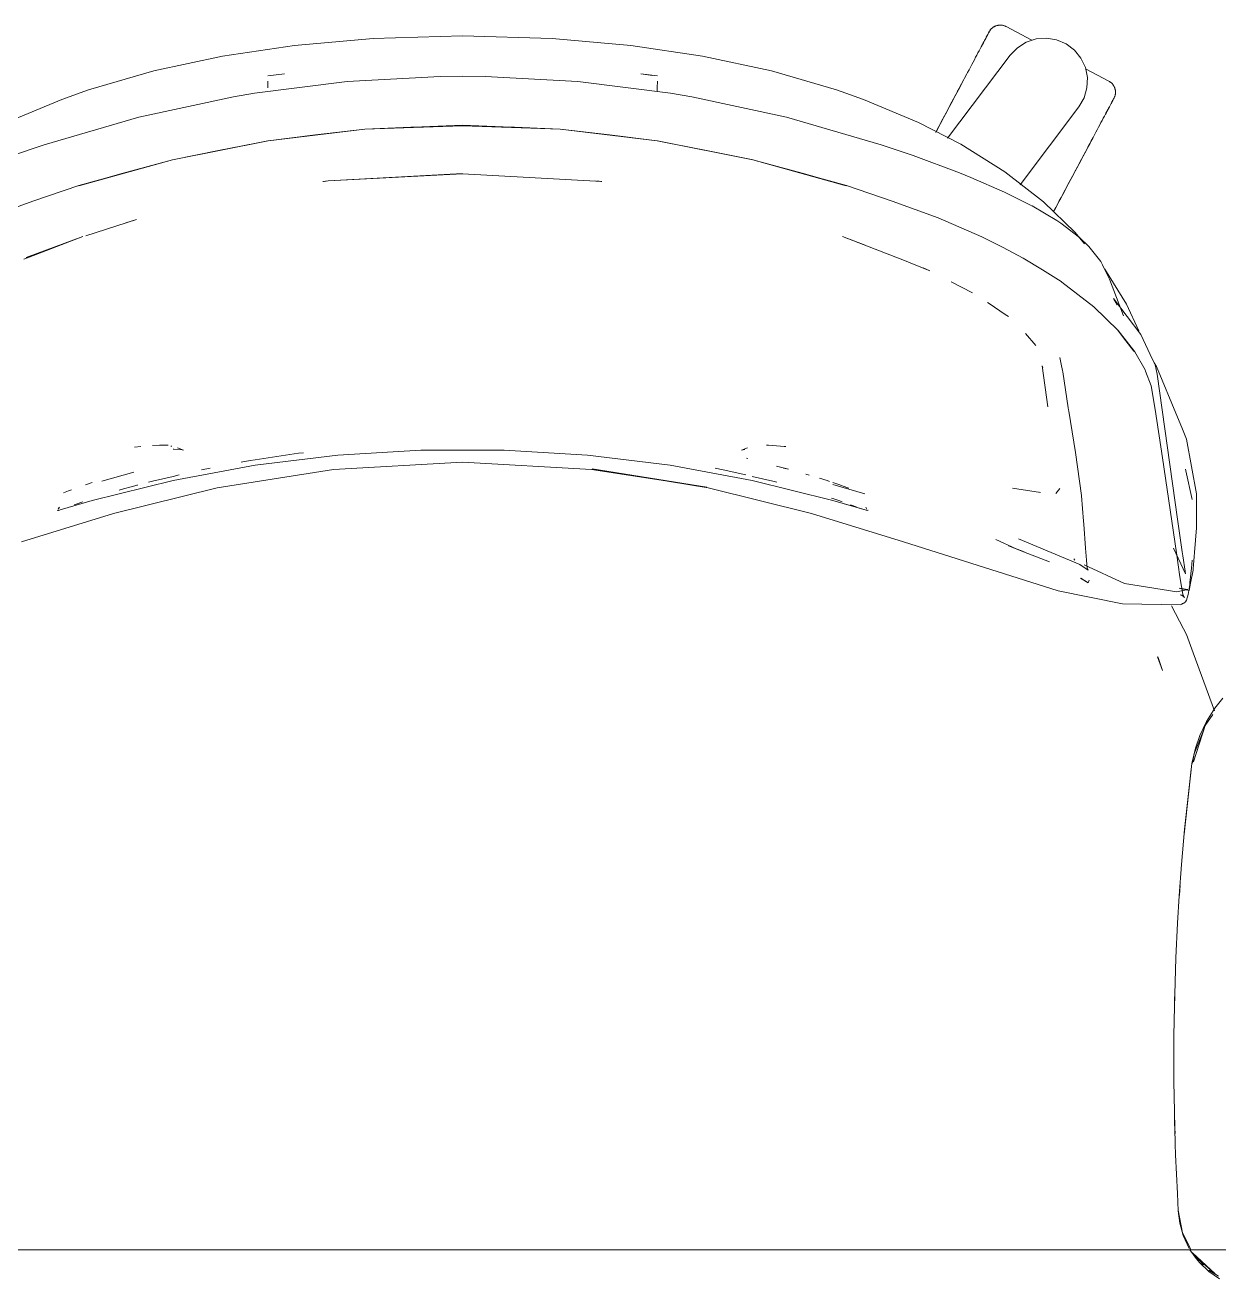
# Model space of a CAD drawing. Header units: millimetres. Extents: x 155927 to 317870, y -36033 to 97293.
# Drawn here: x 217283.5 to 217672, y 19068.1 to 19476.2 of the extents above; entities that cross this region are included whole.
import ezdxf

# ---------------------------------------------------------------- set-up
doc = ezdxf.new("R2010")
doc.units = ezdxf.units.MM
doc.header["$MEASUREMENT"] = 0
doc.layers.add('G-IMPT', color=8, linetype='CONTINUOUS', lineweight=9)
doc.layers.add('I-FURN', color=8, linetype='CONTINUOUS', lineweight=9)

msp = doc.modelspace()

# ---------------------------------------------------------------- linework, layer by layer
at = {"layer": 'G-IMPT'}
for p, q in [((217371.15, 19469.61), (217396.72, 19471.87)), ((217396.72, 19471.87), (217425.87, 19472.72)), ((217425.87, 19472.72), (217455.01, 19471.87)), ((217455.01, 19471.87), (217480.58, 19469.61)), ((217347.73, 19466.11), (217371.15, 19469.61)), ((217480.58, 19469.61), (217504, 19466.11)), ((217325.37, 19461.3), (217347.73, 19466.11)), ((217526.36, 19461.3), (217504, 19466.11)), ((217304.13, 19455.13), (217325.37, 19461.3)), ((217362.45, 19459.7), (217367.87, 19460.35)), ((217418.55, 19459.48), (217388.35, 19457.87)), ((217418.55, 19459.48), (217425.87, 19459.58)), ((217433.18, 19459.48), (217425.87, 19459.58)), ((217433.18, 19459.48), (217463.38, 19457.87)), ((217489.28, 19459.7), (217483.87, 19460.35)), ((217487.63, 19459.79), (217483.87, 19460.35)), ((217547.6, 19455.13), (217526.36, 19461.3)), ((217304.13, 19455.13), (217295.39, 19452.05)), ((217388.35, 19457.87), (217358.18, 19454.06)), ((217362.49, 19455.85), (217362.42, 19457.94)), ((217362.42, 19457.94), (217362.42, 19457.83)), ((217463.38, 19457.87), (217493.55, 19454.06)), ((217489.19, 19454.61), (217489.24, 19455.85)), ((217489.31, 19457.94), (217489.24, 19455.85)), ((217489.31, 19457.94), (217489.31, 19457.83)), ((217556.34, 19452.05), (217547.6, 19455.13)), ((217295.39, 19452.05), (217277.42, 19444.54)), ((217320.47, 19446.2), (217351.26, 19452.87)), ((217358.18, 19454.06), (217351.26, 19452.87)), ((217493.55, 19454.06), (217500.47, 19452.87)), ((217500.47, 19452.87), (217531.26, 19446.2)), ((217556.34, 19452.05), (217574.31, 19444.54)), ((217320.47, 19446.2), (217289.64, 19437.26)), ((217562.09, 19437.26), (217531.26, 19446.2)), ((217394.05, 19442.34), (217362.46, 19438.52)), ((217394.09, 19442.31), (217362.54, 19438.52)), ((217394.09, 19442.31), (217378.01, 19440.46)), ((217394.05, 19442.34), (217425.87, 19443.68)), ((217394.09, 19442.31), (217425.87, 19443.45)), ((217408.98, 19442.98), (217394.09, 19442.31)), ((217408.98, 19442.98), (217425.87, 19443.45)), ((217425.87, 19443.68), (217457.68, 19442.34)), ((217457.64, 19442.31), (217425.87, 19443.45)), ((217442.75, 19442.98), (217425.87, 19443.45)), ((217457.64, 19442.31), (217442.75, 19442.98)), ((217473.72, 19440.46), (217457.64, 19442.31)), ((217457.64, 19442.31), (217489.2, 19438.52)), ((217457.68, 19442.34), (217489.27, 19438.52)), ((217574.31, 19444.54), (217588.09, 19437.44)), ((217331.41, 19432.35), (217362.54, 19438.52)), ((217331.41, 19432.35), (217362.46, 19438.52)), ((217362.54, 19438.52), (217346.43, 19435.42)), ((217362.54, 19438.52), (217378.01, 19440.46)), ((217473.72, 19440.46), (217489.2, 19438.52)), ((217489.2, 19438.52), (217505.3, 19435.42)), ((217489.2, 19438.52), (217520.44, 19432.31)), ((217520.44, 19432.31), (217489.27, 19438.52)), ((217279.1, 19433.66), (217286.04, 19436.07)), ((217289.64, 19437.26), (217286.04, 19436.07)), ((217331.41, 19432.35), (217346.43, 19435.42)), ((217520.32, 19432.35), (217505.3, 19435.42)), ((217562.09, 19437.26), (217565.69, 19436.07)), ((217572.52, 19433.73), (217565.69, 19436.07)), ((217588.09, 19437.44), (217602.38, 19428.47)), ((217331.41, 19432.35), (217300.91, 19423.96)), ((217331.41, 19432.35), (217301, 19423.92)), ((217314.16, 19427.69), (217331.41, 19432.35)), ((217537.57, 19427.69), (217520.32, 19432.35)), ((217520.32, 19432.35), (217550.73, 19423.92)), ((217520.32, 19432.35), (217550.82, 19423.96)), ((217572.52, 19433.73), (217587.59, 19428.13)), ((217314.16, 19427.69), (217301, 19423.92)), ((217425.87, 19427.91), (217382.14, 19425.58)), ((217425.87, 19427.85), (217382.14, 19425.58)), ((217425.87, 19427.85), (217471.21, 19425.35)), ((217537.57, 19427.69), (217550.73, 19423.92)), ((217591.27, 19426.65), (217587.59, 19428.13)), ((217602.23, 19421.87), (217591.27, 19426.65)), ((217602.38, 19428.47), (217614.98, 19418.66)), ((217300.91, 19423.96), (217285.99, 19418.96)), ((217382.14, 19425.58), (217380.36, 19425.32)), ((217380.59, 19425.3), (217380.83, 19425.35)), ((217382.14, 19425.58), (217380.83, 19425.35)), ((217471.21, 19425.35), (217469.59, 19425.58)), ((217469.59, 19425.58), (217470.9, 19425.35)), ((217471.14, 19425.3), (217470.9, 19425.35)), ((217565.74, 19418.96), (217550.82, 19423.96)), ((217602.23, 19421.87), (217602.67, 19421.65)), ((217610.68, 19417.65), (217602.67, 19421.65)), ((217271.11, 19413.5), (217285.99, 19418.96)), ((217565.74, 19418.96), (217580.62, 19413.5)), ((217610.68, 19417.65), (217611.28, 19417.35)), ((217625.28, 19408.71), (217614.98, 19418.66)), ((217580.62, 19413.5), (217594.84, 19407.32)), ((217611.28, 19417.35), (217619.28, 19412.61)), ((217319.72, 19412.9), (217303.24, 19407.64)), ((217319.72, 19412.9), (217316.29, 19411.82)), ((217620.57, 19411.75), (217619.28, 19412.61)), ((217626.7, 19407.04), (217620.57, 19411.75)), ((217302.25, 19407.37), (217283.84, 19400.55)), ((217302.25, 19407.37), (217284.8, 19400.65)), ((217549.48, 19407.37), (217556.91, 19404.64)), ((217549.48, 19407.37), (217566.93, 19400.65)), ((217601.57, 19403.93), (217594.84, 19407.32)), ((217625.28, 19408.71), (217628.28, 19405.03)), ((217629.72, 19404.14), (217626.7, 19407.04)), ((217601.57, 19403.93), (217608.36, 19400.36)), ((217633.58, 19399.28), (217629.72, 19404.14)), ((217284.8, 19400.65), (217283.07, 19399.99)), ((217566.93, 19400.65), (217568.66, 19399.99)), ((217568.66, 19399.99), (217577.98, 19396.27)), ((217577.98, 19396.27), (217575.74, 19397.26)), ((217614.59, 19396.59), (217608.36, 19400.36)), ((217633.58, 19399.28), (217634.2, 19398.14)), ((217634.2, 19398.14), (217635.37, 19395.7)), ((217614.59, 19396.59), (217620.69, 19392.71)), ((217642.01, 19385.34), (217634.89, 19396.78)), ((217635.37, 19395.7), (217636.45, 19393.48)), ((217640.96, 19381.57), (217636.45, 19393.48)), ((217591.82, 19389.09), (217584.85, 19392.64)), ((217620.69, 19392.71), (217620.94, 19392.54)), ((217631.38, 19384.52), (217620.94, 19392.54)), ((217597.29, 19385.56), (217596.72, 19385.96)), ((217602.43, 19382.07), (217597.29, 19385.56)), ((217637.72, 19387.22), (217638.88, 19385.19)), ((217637.72, 19387.22), (217646.66, 19375.52)), ((217645.99, 19376.71), (217642.01, 19385.34)), ((217602.43, 19382.07), (217603.53, 19381.32)), ((217631.38, 19384.52), (217639.28, 19376.79)), ((217638.98, 19377), (217644.37, 19370.05)), ((217638.98, 19377), (217641.78, 19373.42)), ((217644.7, 19369.82), (217639.28, 19376.79)), ((217609.06, 19375.79), (217612.4, 19371.89)), ((217644.37, 19370.05), (217641.78, 19373.42)), ((217649.7, 19369), (217646.66, 19375.52)), ((217644.7, 19369.82), (217647.99, 19363.99)), ((217649.7, 19369), (217651.27, 19365.63)), ((217616.34, 19351.94), (217614.56, 19365.3)), ((217614.56, 19365.3), (217614.7, 19364.82)), ((217620.26, 19367.98), (217620.72, 19365.81)), ((217620.72, 19365.81), (217621.14, 19363.83)), ((217650.99, 19366.25), (217651.76, 19365.08)), ((217651.92, 19362.64), (217651.27, 19365.63)), ((217651.76, 19365.08), (217658.55, 19348.62)), ((217621.22, 19363.36), (217621.14, 19363.83)), ((217623.02, 19351.64), (217621.22, 19363.36)), ((217647.99, 19363.99), (217648.2, 19363.56)), ((217649.95, 19358.77), (217648.2, 19363.56)), ((217658.59, 19315.43), (217651.92, 19362.64)), ((217649.95, 19358.77), (217651.25, 19351.1)), ((217623.02, 19351.64), (217623.11, 19351.03)), ((217623.19, 19350.52), (217623.11, 19351.03)), ((217625.31, 19337.16), (217623.19, 19350.52)), ((217653.65, 19335.34), (217651.25, 19351.1)), ((217658.55, 19348.62), (217659.94, 19345.26)), ((217661.54, 19341.4), (217659.94, 19345.26)), ((217664.78, 19323.7), (217661.54, 19341.4)), ((217321.15, 19339.05), (217319.05, 19338.83)), ((217330, 19339.45), (217324.94, 19339.36)), ((217324.94, 19339.36), (217327.21, 19339.44)), ((217330, 19339.45), (217327.21, 19339.44)), ((217331.21, 19339.13), (217330.95, 19339.2)), ((217331.84, 19338.17), (217331.7, 19338.16)), ((217334.01, 19338.13), (217331.7, 19338.16)), ((217335.05, 19337.91), (217333.1, 19338.6)), ((217334.01, 19338.13), (217335.05, 19337.91)), ((217358.32, 19332.96), (217385.23, 19336.25)), ((217363.94, 19335.58), (217372.47, 19336.87)), ((217372.47, 19336.87), (217374.13, 19337.05)), ((217412.31, 19337.91), (217385.23, 19336.25)), ((217412.31, 19337.91), (217439.43, 19337.91)), ((217439.43, 19337.91), (217466.5, 19336.25)), ((217493.42, 19332.96), (217466.5, 19336.25)), ((217516.68, 19337.91), (217518.63, 19338.6)), ((217516.68, 19337.91), (217517.73, 19338.13)), ((217524.77, 19339.45), (217525.47, 19339.44)), ((217526.84, 19339.34), (217525.47, 19339.44)), ((217526.84, 19339.34), (217530.55, 19339.07)), ((217530.55, 19339.07), (217531.03, 19339.03)), ((217625.31, 19337.16), (217627.34, 19323.09)), ((217331.65, 19328.02), (217358.32, 19332.96)), ((217343.68, 19332), (217340.87, 19331.46)), ((217353.79, 19333.93), (217356.69, 19334.48)), ((217358.32, 19334.73), (217356.69, 19334.48)), ((217363.94, 19335.58), (217358.32, 19334.73)), ((217383.88, 19331.56), (217425.87, 19333.91)), ((217467.85, 19331.56), (217425.87, 19333.91)), ((217520.08, 19328.02), (217493.42, 19332.96)), ((217508.04, 19331.97), (217510.67, 19331.5)), ((217518.28, 19335.24), (217518.69, 19335.11)), ((217531.9, 19331.65), (217528.04, 19332.64)), ((217531.9, 19331.65), (217530.37, 19332.04)), ((217658.2, 19304.46), (217653.65, 19335.34)), ((217331.65, 19328.02), (217305.33, 19321.48)), ((217308.43, 19327.76), (217318.82, 19330.67)), ((217324.91, 19327.79), (217323.62, 19327.46)), ((217324.91, 19327.79), (217331.66, 19329.34)), ((217333.64, 19329.8), (217331.66, 19329.34)), ((217345.96, 19325.56), (217383.88, 19331.56)), ((217467.85, 19331.56), (217505.39, 19325.82)), ((217505.77, 19325.56), (217468.03, 19331.82)), ((217468.03, 19331.82), (217505.39, 19325.82)), ((217510.67, 19331.5), (217518.09, 19329.8)), ((217520.07, 19329.34), (217526.82, 19327.79)), ((217520.08, 19328.02), (217546.4, 19321.48)), ((217526.82, 19327.79), (217528.1, 19327.45)), ((217538.69, 19329.74), (217537.57, 19330.07)), ((217544.48, 19327.96), (217541.99, 19328.75)), ((217545.26, 19327.71), (217544.48, 19327.96)), ((217661.32, 19331.15), (217661.17, 19331.72)), ((217663.37, 19321.84), (217661.32, 19331.15)), ((217297.58, 19324.6), (217295.92, 19323.99)), ((217297.58, 19324.6), (217298.59, 19324.98)), ((217305.34, 19327.32), (217303.12, 19326.59)), ((217345.96, 19325.56), (217312.28, 19317.25)), ((217314.76, 19325.06), (217314.07, 19324.85)), ((217318.75, 19326.17), (217314.76, 19325.06)), ((217318.75, 19326.17), (217319.89, 19326.49)), ((217319.89, 19326.49), (217320.07, 19326.54)), ((217539.45, 19317.25), (217505.77, 19325.56)), ((217548.7, 19326.56), (217546.4, 19327.33)), ((217546.4, 19326.67), (217556.83, 19323.63)), ((217548.7, 19326.56), (217549.42, 19326.31)), ((217551.58, 19325.55), (217549.42, 19326.31)), ((217614.01, 19324.11), (217604.85, 19325.51)), ((217614.01, 19324.11), (217613.66, 19324.15)), ((217618.96, 19323.75), (217620.24, 19325.39)), ((217664.78, 19323.7), (217664.8, 19316.74)), ((217305.33, 19321.48), (217294.9, 19318.4)), ((217300.13, 19320.32), (217299.47, 19320.07)), ((217300.13, 19320.32), (217302.23, 19321.06)), ((217546.4, 19322.1), (217545.94, 19322.25)), ((217546.4, 19322.1), (217548.63, 19321.37)), ((217546.4, 19321.48), (217557.62, 19318.21)), ((217546.4, 19321.48), (217556.93, 19318.41)), ((217546.4, 19321.48), (217557.22, 19318.36)), ((217549.43, 19321.08), (217548.63, 19321.37)), ((217552.18, 19320.1), (217553.15, 19319.75)), ((217553.15, 19319.75), (217554.22, 19319.35)), ((217627.35, 19323.01), (217627.34, 19323.09)), ((217627.35, 19323.01), (217627.97, 19314.77)), ((217282.31, 19308.06), (217312.28, 19317.25)), ((217293.87, 19318.29), (217294.11, 19318.21)), ((217294.11, 19318.21), (217294.33, 19318.26)), ((217294.65, 19319.3), (217294.26, 19318.69)), ((217294.33, 19318.26), (217294.63, 19318.34)), ((217294.65, 19319.3), (217294.5, 19319.09)), ((217294.63, 19318.34), (217294.9, 19318.4)), ((217539.45, 19317.25), (217569.43, 19308.06)), ((217556.93, 19318.41), (217557.22, 19318.36)), ((217557.09, 19319.3), (217557.47, 19318.69)), ((217557.09, 19319.3), (217557.23, 19319.09)), ((217557.62, 19318.21), (217557.87, 19318.34)), ((217664.8, 19316.74), (217664.8, 19312.57)), ((217627.97, 19314.77), (217628.04, 19313.78)), ((217628.04, 19313.78), (217628.6, 19305.93)), ((217658.59, 19315.43), (217660.03, 19304.76)), ((217664.46, 19308.61), (217664.8, 19312.57)), ((217569.43, 19308.06), (217619.67, 19292.07)), ((217606.1, 19305.78), (217599.39, 19308.82)), ((217626.82, 19300.62), (217606.85, 19309.05)), ((217663.66, 19299.29), (217664.46, 19308.61)), ((217608.69, 19304.75), (217603.57, 19306.78)), ((217608.48, 19304.75), (217603.58, 19306.77)), ((217603.58, 19306.77), (217608.69, 19304.75)), ((217608.48, 19304.75), (217616.95, 19301.5)), ((217628.6, 19305.93), (217628.9, 19302.05)), ((217661.22, 19297.58), (217657.23, 19305.98)), ((217659.31, 19296.61), (217658.2, 19304.46)), ((217660.25, 19303.46), (217660.03, 19304.76)), ((217660.25, 19303.46), (217661.08, 19298.44)), ((217625.1, 19302.07), (217624.83, 19302.5)), ((217629.49, 19298.86), (217626.82, 19300.62)), ((217641.32, 19294.51), (217628.16, 19300.49)), ((217628.9, 19301.97), (217628.9, 19302.05)), ((217628.9, 19301.97), (217629.2, 19299.59)), ((217629.2, 19299.58), (217629.2, 19299.59)), ((217629.2, 19299.58), (217629.49, 19298.86)), ((217662.62, 19294.77), (217663.14, 19299.45)), ((217663.14, 19299.45), (217663.35, 19302.05)), ((217663.66, 19299.29), (217663.62, 19298.82)), ((217629.5, 19294.65), (217627.03, 19296.24)), ((217627.03, 19296.24), (217629.52, 19294.71)), ((217629.52, 19294.71), (217627.05, 19296.2)), ((217629.79, 19295.59), (217629.52, 19294.71)), ((217660.42, 19290.34), (217659.31, 19296.61)), ((217661.22, 19297.58), (217661.08, 19298.44)), ((217663.62, 19298.82), (217662.8, 19294.57)), ((217640.62, 19287.88), (217619.67, 19292.07)), ((217629.5, 19294.65), (217629.52, 19294.71)), ((217641.32, 19294.51), (217658.37, 19291.79)), ((217661.95, 19292.48), (217658.37, 19291.79)), ((217659.08, 19292.97), (217661.95, 19292.48)), ((217659.08, 19292.97), (217662.36, 19292.24)), ((217662.55, 19294.15), (217662.01, 19290.88)), ((217662.8, 19294.57), (217662.36, 19292.24)), ((217662.55, 19294.15), (217662.62, 19294.77)), ((217640.62, 19287.88), (217659.61, 19287.49)), ((217656.59, 19287.24), (217660.56, 19279.66)), ((217659.38, 19290.77), (217659.88, 19290.69)), ((217659.61, 19287.49), (217660.65, 19288.1)), ((217660.42, 19290.37), (217659.88, 19290.69)), ((217660.02, 19287.97), (217660.65, 19288.1)), ((217660.02, 19287.97), (217660.57, 19288.08)), ((217660.25, 19290.96), (217660.42, 19290.34)), ((217660.25, 19290.96), (217660.81, 19289.86)), ((217660.42, 19290.37), (217660.81, 19289.86)), ((217660.65, 19288.1), (217660.57, 19288.08)), ((217661.14, 19288.48), (217660.65, 19288.1)), ((217661.46, 19289.01), (217661.14, 19288.48)), ((217661.46, 19289.01), (217662.01, 19290.88)), ((217660.56, 19279.66), (217661.49, 19277.9)), ((217663.68, 19271.93), (217661.49, 19277.9)), ((217670.62, 19252.99), (217663.68, 19271.93)), ((217652.08, 19270.62), (217653.72, 19266.16)), ((217652.08, 19270.62), (217652.34, 19270.04)), ((217653.72, 19266.16), (217652.34, 19270.04)), ((217673.36, 19257.19), (217670.74, 19253.88)), ((217667.62, 19248.23), (217670.04, 19251.81)), ((217668.01, 19249.56), (217670.74, 19253.88)), ((217667.62, 19248.23), (217663.8, 19236.38)), ((217664.01, 19239.01), (217667.21, 19247.19)), ((217668.01, 19249.56), (217665.82, 19244.98)), ((217667.62, 19248.23), (217666.71, 19245.53)), ((217666.71, 19245.53), (217663.8, 19236.38)), ((217665.82, 19244.98), (217664.37, 19240.84)), ((217663.22, 19235.88), (217664.37, 19240.84)), ((217663.43, 19235.96), (217664.01, 19239.01)), ((217663.22, 19235.88), (217660.76, 19212.93)), ((217663.22, 19235.88), (217660.86, 19214.44)), ((217663.22, 19235.88), (217662.88, 19233.06)), ((217660.76, 19212.93), (217662.88, 19233.06)), ((217660.86, 19214.44), (217659.88, 19203.05)), ((217659.15, 19192.76), (217659.88, 19203.05)), ((217659.29, 19194.8), (217659.2, 19192.9)), ((217659.29, 19194.8), (217659.42, 19196.22)), ((217659.15, 19192.76), (217658.59, 19183.89)), ((217658.05, 19172.58), (217658.59, 19183.89)), ((217658.05, 19172.58), (217657.75, 19164.7)), ((217657.46, 19152.4), (217657.75, 19164.7)), ((217657.67, 19160.83), (217657.6, 19159.17)), ((217657.6, 19159.17), (217657.6, 19157.1)), ((217657.46, 19152.4), (217657.39, 19146.93)), ((217657.38, 19132.21), (217657.39, 19146.93)), ((217657.43, 19127.7), (217657.38, 19132.21)), ((217657.43, 19127.7), (217657.81, 19112.03)), ((217657.61, 19120.98), (217657.61, 19118.76)), ((217657.75, 19115.43), (217657.61, 19118.76)), ((217657.81, 19112.03), (217657.93, 19108.49)), ((217658.55, 19095.93), (217657.93, 19108.49)), ((217658.55, 19095.93), (217658.83, 19090.26)), ((217660.2, 19083.14), (217658.83, 19090.49)), ((217658.83, 19090.26), (217659.33, 19086.25)), ((217659.33, 19086.25), (217660.4, 19082.3)), ((217662.31, 19078.88), (217660.2, 19083.14)), ((217662.39, 19077.97), (217660.4, 19082.3)), ((217662.31, 19078.88), (217662.93, 19077.61)), ((217662.63, 19077.61), (217664.59, 19074.75)), ((217667.08, 19072.7), (217663.41, 19076.64)), ((217670.8, 19069.74), (217663.41, 19076.64)), ((217663.41, 19076.64), (217665.64, 19074.23)), ((217665.72, 19073.43), (217664.59, 19074.75)), ((217669.18, 19071.16), (217665.64, 19074.23)), ((217665.72, 19073.43), (217668.77, 19070.57)), ((217671.87, 19069.05), (217668.71, 19070.94)), ((217670.8, 19069.74), (217669.33, 19071.02)), ((217668.77, 19070.57), (217672.23, 19068.12))]:
    msp.add_line(p, q, dxfattribs=at)
at = {"layer": 'I-FURN'}
for p, q in [((217597.64, 19474.63), (217597.74, 19474.75)), ((217597.74, 19474.75), (217597.85, 19474.88)), ((217597.85, 19474.88), (217597.96, 19475)), ((217597.96, 19475), (217598.07, 19475.11)), ((217598.07, 19475.11), (217598.19, 19475.22)), ((217598.19, 19475.22), (217598.31, 19475.32)), ((217598.31, 19475.32), (217598.44, 19475.42)), ((217598.44, 19475.42), (217598.57, 19475.52)), ((217598.57, 19475.52), (217598.71, 19475.6)), ((217598.71, 19475.6), (217598.84, 19475.69)), ((217598.84, 19475.69), (217598.99, 19475.76)), ((217598.99, 19475.76), (217599.13, 19475.84)), ((217599.13, 19475.84), (217599.28, 19475.9)), ((217599.28, 19475.9), (217599.43, 19475.96)), ((217599.43, 19475.96), (217599.58, 19476.02)), ((217599.58, 19476.02), (217599.73, 19476.06)), ((217599.73, 19476.06), (217599.89, 19476.11)), ((217599.89, 19476.11), (217600.05, 19476.14)), ((217600.05, 19476.14), (217600.2, 19476.17)), ((217600.2, 19476.17), (217600.36, 19476.19)), ((217600.36, 19476.19), (217600.52, 19476.21)), ((217600.52, 19476.21), (217600.68, 19476.22)), ((217600.68, 19476.22), (217600.85, 19476.22)), ((217600.85, 19476.22), (217601.01, 19476.22)), ((217601.01, 19476.22), (217601.17, 19476.21)), ((217601.17, 19476.21), (217601.33, 19476.2)), ((217601.33, 19476.2), (217601.49, 19476.17)), ((217601.49, 19476.17), (217601.65, 19476.15)), ((217601.65, 19476.15), (217601.8, 19476.11)), ((217601.8, 19476.11), (217601.96, 19476.07)), ((217601.96, 19476.07), (217602.11, 19476.02)), ((217602.11, 19476.02), (217602.27, 19475.97)), ((217602.27, 19475.97), (217602.42, 19475.91)), ((217602.42, 19475.91), (217602.56, 19475.84)), ((217602.56, 19475.84), (217602.71, 19475.77)), ((217602.71, 19475.77), (217602.75, 19475.75)), ((217611.16, 19471.28), (217602.75, 19475.75)), ((217595.53, 19470.76), (217595.25, 19470.25)), ((217595.38, 19470.49), (217595.65, 19470.99)), ((217595.79, 19471.25), (217595.53, 19470.76)), ((217595.65, 19470.99), (217595.9, 19471.45)), ((217596.02, 19471.69), (217595.79, 19471.25)), ((217595.9, 19471.45), (217596.13, 19471.88)), ((217596.24, 19472.1), (217596.02, 19471.69)), ((217596.13, 19471.88), (217596.33, 19472.28)), ((217596.44, 19472.47), (217596.24, 19472.1)), ((217596.33, 19472.28), (217596.52, 19472.63)), ((217596.62, 19472.81), (217596.44, 19472.47)), ((217596.52, 19472.63), (217596.69, 19472.95)), ((217596.78, 19473.11), (217596.62, 19472.81)), ((217596.69, 19472.95), (217596.84, 19473.23)), ((217596.91, 19473.37), (217596.78, 19473.11)), ((217596.84, 19473.23), (217596.97, 19473.47)), ((217597.03, 19473.58), (217596.91, 19473.37)), ((217596.97, 19473.47), (217597.08, 19473.67)), ((217597.13, 19473.76), (217597.03, 19473.58)), ((217597.08, 19473.67), (217597.16, 19473.83)), ((217597.2, 19473.9), (217597.13, 19473.76)), ((217597.16, 19473.83), (217597.23, 19473.96)), ((217597.25, 19474.01), (217597.2, 19473.9)), ((217597.23, 19473.96), (217597.27, 19474.04)), ((217597.29, 19474.07), (217597.25, 19474.01)), ((217597.27, 19474.04), (217597.29, 19474.08)), ((217597.29, 19474.08), (217597.3, 19474.09)), ((217597.3, 19474.09), (217597.29, 19474.07)), ((217597.3, 19474.09), (217597.37, 19474.23)), ((217597.37, 19474.23), (217597.46, 19474.36)), ((217597.46, 19474.36), (217597.55, 19474.5)), ((217597.55, 19474.5), (217597.64, 19474.63)), ((217606.46, 19468.87), (217609.31, 19470.67)), ((217609.31, 19470.67), (217612.51, 19471.73)), ((217612.51, 19471.73), (217615.87, 19472)), ((217615.87, 19472), (217619.2, 19471.45)), ((217619.2, 19471.45), (217622.3, 19470.13)), ((217593.62, 19467.17), (217593.24, 19466.46)), ((217593.98, 19467.85), (217593.62, 19467.17)), ((217594.32, 19468.49), (217593.98, 19467.85)), ((217594.65, 19469.11), (217594.32, 19468.49)), ((217594.96, 19469.7), (217594.65, 19469.11)), ((217594.8, 19469.38), (217595.1, 19469.95)), ((217595.25, 19470.25), (217594.96, 19469.7)), ((217595.1, 19469.95), (217595.38, 19470.49)), ((217604.12, 19466.44), (217606.46, 19468.87)), ((217622.3, 19470.13), (217625, 19468.1)), ((217625, 19468.1), (217627.13, 19465.48)), ((217583.72, 19439.37), (217604.12, 19466.44)), ((217591.15, 19462.53), (217590.7, 19461.67)), ((217591.6, 19463.37), (217591.15, 19462.53)), ((217592.03, 19464.18), (217591.6, 19463.37)), ((217592.45, 19464.96), (217592.03, 19464.18)), ((217592.85, 19465.73), (217592.45, 19464.96)), ((217593.24, 19466.46), (217592.85, 19465.73)), ((217627.13, 19465.48), (217628.57, 19462.43)), ((217588.5, 19457.55), (217589, 19458.49)), ((217589.27, 19458.99), (217588.77, 19458.06)), ((217589, 19458.49), (217589.49, 19459.41)), ((217589.75, 19459.9), (217589.27, 19458.99)), ((217589.49, 19459.41), (217589.97, 19460.31)), ((217590.23, 19460.8), (217589.75, 19459.9)), ((217590.7, 19461.67), (217590.23, 19460.8)), ((217628.57, 19462.43), (217629.24, 19459.12)), ((217636.25, 19457.94), (217628.66, 19461.97)), ((217629.24, 19459.12), (217629.1, 19455.75)), ((217586.44, 19453.68), (217586.97, 19454.66)), ((217587.25, 19455.19), (217586.73, 19454.21)), ((217586.97, 19454.66), (217587.49, 19455.63)), ((217587.76, 19456.16), (217587.25, 19455.19)), ((217587.49, 19455.63), (217588, 19456.6)), ((217588.27, 19457.11), (217587.76, 19456.16)), ((217588, 19456.6), (217588.5, 19457.55)), ((217588.77, 19458.06), (217588.27, 19457.11)), ((217629.1, 19455.75), (217628.16, 19452.51)), ((217636.25, 19457.94), (217636.39, 19457.86)), ((217636.39, 19457.86), (217636.52, 19457.78)), ((217636.52, 19457.78), (217636.66, 19457.69)), ((217636.66, 19457.69), (217636.79, 19457.59)), ((217636.79, 19457.59), (217636.91, 19457.49)), ((217636.91, 19457.49), (217637.04, 19457.39)), ((217637.04, 19457.39), (217637.15, 19457.28)), ((217637.15, 19457.28), (217637.27, 19457.16)), ((217637.27, 19457.16), (217637.38, 19457.05)), ((217637.38, 19457.05), (217637.48, 19456.92)), ((217637.48, 19456.92), (217637.58, 19456.8)), ((217637.58, 19456.8), (217637.67, 19456.66)), ((217637.67, 19456.66), (217637.76, 19456.53)), ((217637.76, 19456.53), (217637.85, 19456.39)), ((217637.85, 19456.39), (217637.92, 19456.25)), ((217637.92, 19456.25), (217638, 19456.11)), ((217638, 19456.11), (217638.06, 19455.96)), ((217638.06, 19455.96), (217638.12, 19455.81)), ((217638.12, 19455.81), (217638.18, 19455.66)), ((217638.18, 19455.66), (217638.22, 19455.5)), ((217638.22, 19455.5), (217638.27, 19455.35)), ((217638.27, 19455.35), (217638.3, 19455.19)), ((217638.3, 19455.19), (217638.33, 19455.03)), ((217638.33, 19455.03), (217638.35, 19454.87)), ((217638.35, 19454.87), (217638.37, 19454.71)), ((217638.37, 19454.71), (217638.38, 19454.55)), ((217638.38, 19454.55), (217638.38, 19454.39)), ((217638.38, 19454.39), (217638.38, 19454.23)), ((217584.61, 19450.22), (217584.07, 19449.22)), ((217584.32, 19449.68), (217584.85, 19450.69)), ((217585.14, 19451.23), (217584.61, 19450.22)), ((217584.85, 19450.69), (217585.39, 19451.69)), ((217585.67, 19452.23), (217585.14, 19451.23)), ((217585.39, 19451.69), (217585.92, 19452.69)), ((217586.2, 19453.22), (217585.67, 19452.23)), ((217585.92, 19452.69), (217586.44, 19453.68)), ((217586.73, 19454.21), (217586.2, 19453.22)), ((217628.16, 19452.51), (217626.47, 19449.6)), ((217636.51, 19449.86), (217636.74, 19450.29)), ((217636.86, 19450.51), (217636.64, 19450.1)), ((217636.74, 19450.29), (217636.95, 19450.68)), ((217637.05, 19450.88), (217636.86, 19450.51)), ((217636.95, 19450.68), (217637.14, 19451.04)), ((217637.23, 19451.21), (217637.05, 19450.88)), ((217637.14, 19451.04), (217637.31, 19451.36)), ((217637.39, 19451.51), (217637.23, 19451.21)), ((217637.31, 19451.36), (217637.46, 19451.63)), ((217637.53, 19451.77), (217637.39, 19451.51)), ((217637.46, 19451.63), (217637.58, 19451.88)), ((217637.65, 19451.99), (217637.53, 19451.77)), ((217637.58, 19451.88), (217637.69, 19452.08)), ((217637.74, 19452.17), (217637.65, 19451.99)), ((217637.69, 19452.08), (217637.78, 19452.24)), ((217637.82, 19452.31), (217637.74, 19452.17)), ((217637.78, 19452.24), (217637.84, 19452.36)), ((217637.87, 19452.41), (217637.82, 19452.31)), ((217637.84, 19452.36), (217637.89, 19452.44)), ((217637.9, 19452.47), (217637.87, 19452.41)), ((217637.89, 19452.44), (217637.91, 19452.48)), ((217637.91, 19452.49), (217637.9, 19452.47)), ((217637.93, 19452.53), (217637.91, 19452.49)), ((217637.91, 19452.48), (217637.91, 19452.49)), ((217638, 19452.67), (217637.93, 19452.53)), ((217638.07, 19452.82), (217638, 19452.67)), ((217638.13, 19452.97), (217638.07, 19452.82)), ((217638.18, 19453.12), (217638.13, 19452.97)), ((217638.23, 19453.28), (217638.18, 19453.12)), ((217638.27, 19453.43), (217638.23, 19453.28)), ((217638.3, 19453.59), (217638.27, 19453.43)), ((217638.33, 19453.75), (217638.3, 19453.59)), ((217638.36, 19453.91), (217638.33, 19453.75)), ((217638.37, 19454.07), (217638.36, 19453.91)), ((217638.38, 19454.23), (217638.37, 19454.07)), ((217582.47, 19446.21), (217581.94, 19445.21)), ((217582.19, 19445.67), (217582.72, 19446.67)), ((217583.01, 19447.21), (217582.47, 19446.21)), ((217582.72, 19446.67), (217583.25, 19447.67)), ((217583.54, 19448.21), (217583.01, 19447.21)), ((217583.25, 19447.67), (217583.79, 19448.68)), ((217584.07, 19449.22), (217583.54, 19448.21)), ((217583.79, 19448.68), (217584.32, 19449.68)), ((217626.47, 19449.6), (217607.39, 19424.28)), ((217634.4, 19445.89), (217634.75, 19446.55)), ((217634.75, 19446.55), (217635.09, 19447.19)), ((217635.09, 19447.19), (217635.41, 19447.79)), ((217635.58, 19448.1), (217635.27, 19447.52)), ((217635.41, 19447.79), (217635.71, 19448.36)), ((217635.87, 19448.65), (217635.58, 19448.1)), ((217635.71, 19448.36), (217636, 19448.89)), ((217636.14, 19449.17), (217635.87, 19448.65)), ((217636, 19448.89), (217636.27, 19449.39)), ((217636.4, 19449.65), (217636.14, 19449.17)), ((217636.27, 19449.39), (217636.51, 19449.86)), ((217636.64, 19450.1), (217636.4, 19449.65)), ((217580.38, 19442.26), (217579.86, 19441.3)), ((217580.1, 19441.74), (217580.61, 19442.71)), ((217580.89, 19443.24), (217580.38, 19442.26)), ((217580.61, 19442.71), (217581.13, 19443.69)), ((217581.42, 19444.22), (217580.89, 19443.24)), ((217581.13, 19443.69), (217581.66, 19444.68)), ((217581.94, 19445.21), (217581.42, 19444.22)), ((217581.66, 19444.68), (217582.19, 19445.67)), ((217631.97, 19441.32), (217632.41, 19442.15)), ((217632.41, 19442.15), (217632.84, 19442.95)), ((217632.84, 19442.95), (217633.25, 19443.72)), ((217633.25, 19443.72), (217633.65, 19444.47)), ((217633.65, 19444.47), (217634.03, 19445.19)), ((217634.03, 19445.19), (217634.4, 19445.89)), ((217630.37, 19438.3), (217629.88, 19437.39)), ((217630.11, 19437.81), (217630.59, 19438.72)), ((217630.85, 19439.2), (217630.37, 19438.3)), ((217630.59, 19438.72), (217631.06, 19439.61)), ((217631.31, 19440.08), (217630.85, 19439.2)), ((217631.06, 19439.61), (217631.52, 19440.47)), ((217631.77, 19440.93), (217631.31, 19440.08)), ((217631.52, 19440.47), (217631.97, 19441.32)), ((217632.21, 19441.77), (217631.77, 19440.93)), ((217627.58, 19433.06), (217628.1, 19434.04)), ((217628.38, 19434.56), (217627.86, 19433.59)), ((217628.1, 19434.04), (217628.61, 19435)), ((217628.89, 19435.52), (217628.38, 19434.56)), ((217628.61, 19435), (217629.12, 19435.95)), ((217629.39, 19436.46), (217628.89, 19435.52)), ((217629.12, 19435.95), (217629.62, 19436.89)), ((217629.88, 19437.39), (217629.39, 19436.46)), ((217629.62, 19436.89), (217630.11, 19437.81)), ((217625.47, 19429.09), (217626, 19430.09)), ((217626.29, 19430.63), (217625.76, 19429.63)), ((217626, 19430.09), (217626.53, 19431.09)), ((217626.82, 19431.63), (217626.29, 19430.63)), ((217626.53, 19431.09), (217627.06, 19432.08)), ((217627.34, 19432.61), (217626.82, 19431.63)), ((217627.06, 19432.08), (217627.58, 19433.06)), ((217627.86, 19433.59), (217627.34, 19432.61)), ((217623.33, 19425.07), (217623.87, 19426.08)), ((217624.16, 19426.62), (217623.62, 19425.61)), ((217623.87, 19426.08), (217624.4, 19427.08)), ((217624.69, 19427.62), (217624.16, 19426.62)), ((217624.4, 19427.08), (217624.94, 19428.09)), ((217625.22, 19428.63), (217624.69, 19427.62)), ((217624.94, 19428.09), (217625.47, 19429.09)), ((217625.76, 19429.63), (217625.22, 19428.63)), ((217621.51, 19421.64), (217620.99, 19420.67)), ((217621.23, 19421.11), (217621.75, 19422.09)), ((217622.03, 19422.62), (217621.51, 19421.64)), ((217621.75, 19422.09), (217622.27, 19423.08)), ((217622.56, 19423.62), (217622.03, 19422.62)), ((217622.27, 19423.08), (217622.8, 19424.07)), ((217623.09, 19424.61), (217622.56, 19423.62)), ((217622.8, 19424.07), (217623.33, 19425.07)), ((217623.62, 19425.61), (217623.09, 19424.61)), ((217619.47, 19417.81), (217618.98, 19416.89)), ((217619.21, 19417.31), (217619.7, 19418.24)), ((217619.97, 19418.75), (217619.47, 19417.81)), ((217619.7, 19418.24), (217620.2, 19419.19)), ((217620.48, 19419.7), (217619.97, 19418.75)), ((217620.2, 19419.19), (217620.71, 19420.15)), ((217620.99, 19420.67), (217620.48, 19419.7)), ((217620.71, 19420.15), (217621.23, 19421.11)), ((217618.25, 19415.5), (217618.72, 19416.4)), ((217618.72, 19416.4), (217619.21, 19417.31)), ((217618.98, 19416.89), (217618.78, 19416.5)), ((218225.83, 19077.61), (216625.83, 19077.61)), ((216625.83, 19077.61), (218225.83, 19077.61))]:
    msp.add_line(p, q, dxfattribs=at)

doc.saveas('drawing.dxf')
